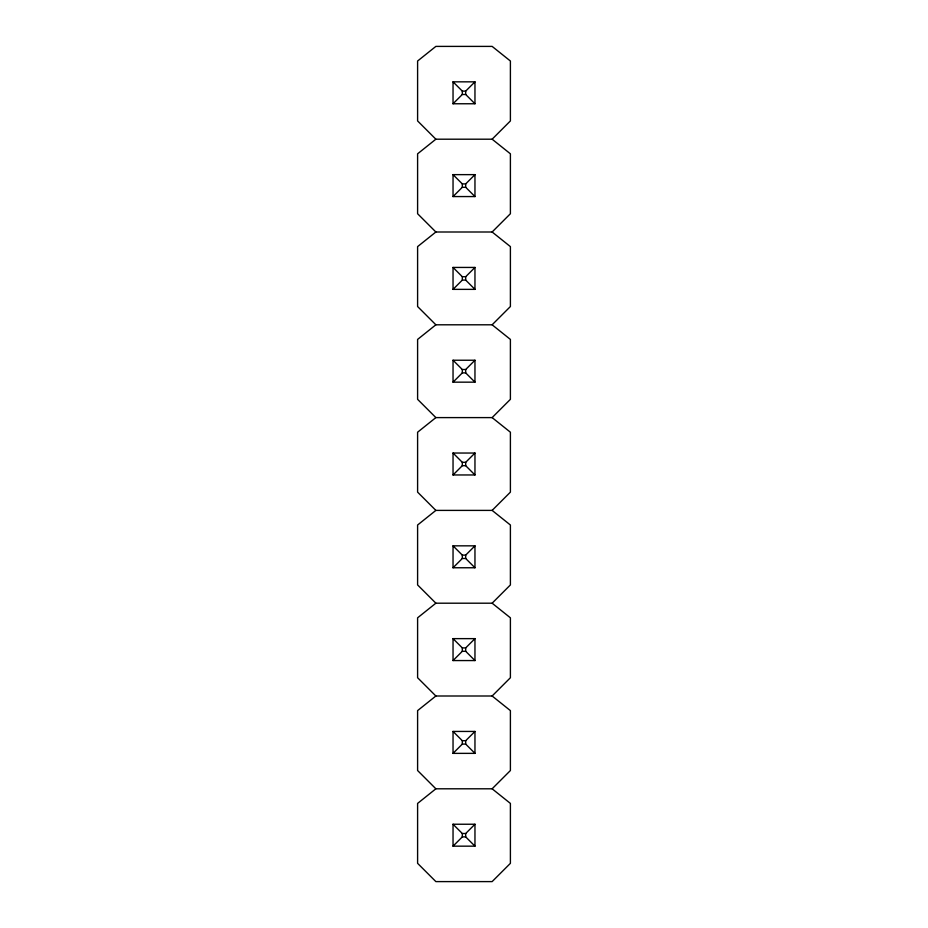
<?xml version="1.0" encoding="UTF-8"?>
<svg xmlns="http://www.w3.org/2000/svg" width="928" height="928" viewBox="0 0 928 928"><rect width="100%" height="100%" fill="white"/><g stroke="black" fill="none" stroke-linecap="round" stroke-linejoin="round"><path stroke-width="1.39" d="M453.038 103.762L462.318 94.482L465.682 94.482L474.962 103.762L453.038 103.762L453.038 81.838L474.962 81.838L474.962 103.762M453.038 81.838L462.318 91.118L465.682 91.118L474.962 81.838M492.13 139.2L510.4 120.93L510.4 61.016L492.13 46.4L435.87 46.4L417.6 61.016L417.6 120.93L435.87 139.2L492.13 139.2L510.4 153.816L510.4 213.73L492.13 232L435.87 232L417.6 246.616L417.6 306.53L435.87 324.8L492.13 324.8L510.4 339.416L510.4 399.33L492.13 417.6L435.87 417.6L417.6 432.216L417.6 492.13L435.87 510.4L492.13 510.4L510.4 525.016L510.4 584.93L492.13 603.2L435.87 603.2L417.6 617.816L417.6 677.73L435.87 696L492.13 696L510.4 710.616L510.4 770.53L492.13 788.8L435.87 788.8L417.6 803.416L417.6 863.33L435.87 881.6L492.13 881.6L510.4 863.33L510.4 803.416L492.13 788.8M453.038 196.562L462.318 187.282L465.682 187.282L474.962 196.562L453.038 196.562L453.038 174.638L474.962 174.638L474.962 196.562M453.038 174.638L462.318 183.918L465.682 183.918L474.962 174.638M453.038 289.362L462.318 280.082L462.318 276.718L453.038 267.438L474.962 267.438L474.962 289.362L453.038 289.362L453.038 267.438M462.318 276.718L465.682 276.718L474.962 267.438M492.13 324.8L510.4 306.53L510.4 246.616L492.13 232M453.038 382.162L462.318 372.882L465.682 372.882L474.962 382.162L453.038 382.162L453.038 360.238L474.962 360.238L474.962 382.162M453.038 360.238L462.318 369.518L465.682 369.518L474.962 360.238M453.038 474.962L462.318 465.682L465.682 465.682L474.962 474.962L453.038 474.962L453.038 453.038L474.962 453.038L474.962 474.962M453.038 453.038L462.318 462.318L465.682 462.318L474.962 453.038M492.13 510.4L510.4 492.13L510.4 432.216L492.13 417.6M453.038 567.762L462.318 558.482L465.682 558.482L474.962 567.762L474.962 545.838L453.038 545.838L453.038 567.762L474.962 567.762M453.038 545.838L462.318 555.118L465.682 555.118L474.962 545.838M453.038 660.562L462.318 651.282L465.682 651.282L474.962 660.562L453.038 660.562L453.038 638.638L474.962 638.638L474.962 660.562M453.038 638.638L462.318 647.918L465.682 647.918L474.962 638.638M492.13 696L510.4 677.73L510.4 617.816L492.13 603.2M453.038 753.362L462.318 744.082L465.682 744.082L474.962 753.362L453.038 753.362L453.038 731.438L474.962 731.438L474.962 753.362M453.038 731.438L462.318 740.718L465.682 740.718L474.962 731.438M453.038 846.162L462.318 836.882L465.682 836.882L474.962 846.162L453.038 846.162L453.038 824.238L474.962 824.238L474.962 846.162M453.038 824.238L462.318 833.518L465.682 833.518L474.962 824.238M435.87 139.2L417.6 153.816L417.6 213.73L435.87 232M435.87 324.8L417.6 339.416L417.6 399.33L435.87 417.6M435.87 510.4L417.6 525.016L417.6 584.93L435.87 603.2M435.87 696L417.6 710.616L417.6 770.53L435.87 788.8M462.318 280.082L465.682 280.082L474.962 289.362M465.682 91.118L465.682 94.482M465.682 183.918L465.682 187.282M465.682 276.718L465.682 280.082M465.682 369.518L465.682 372.882M465.682 462.318L465.682 465.682M465.682 555.118L465.682 558.482M465.682 647.918L465.682 651.282M465.682 740.718L465.682 744.082M465.682 833.518L465.682 836.882M462.318 91.118L462.318 94.482M462.318 183.918L462.318 187.282M462.318 369.518L462.318 372.882M462.318 462.318L462.318 465.682M462.318 555.118L462.318 558.482M462.318 647.918L462.318 651.282M462.318 740.718L462.318 744.082M462.318 833.518L462.318 836.882"/></g></svg>
